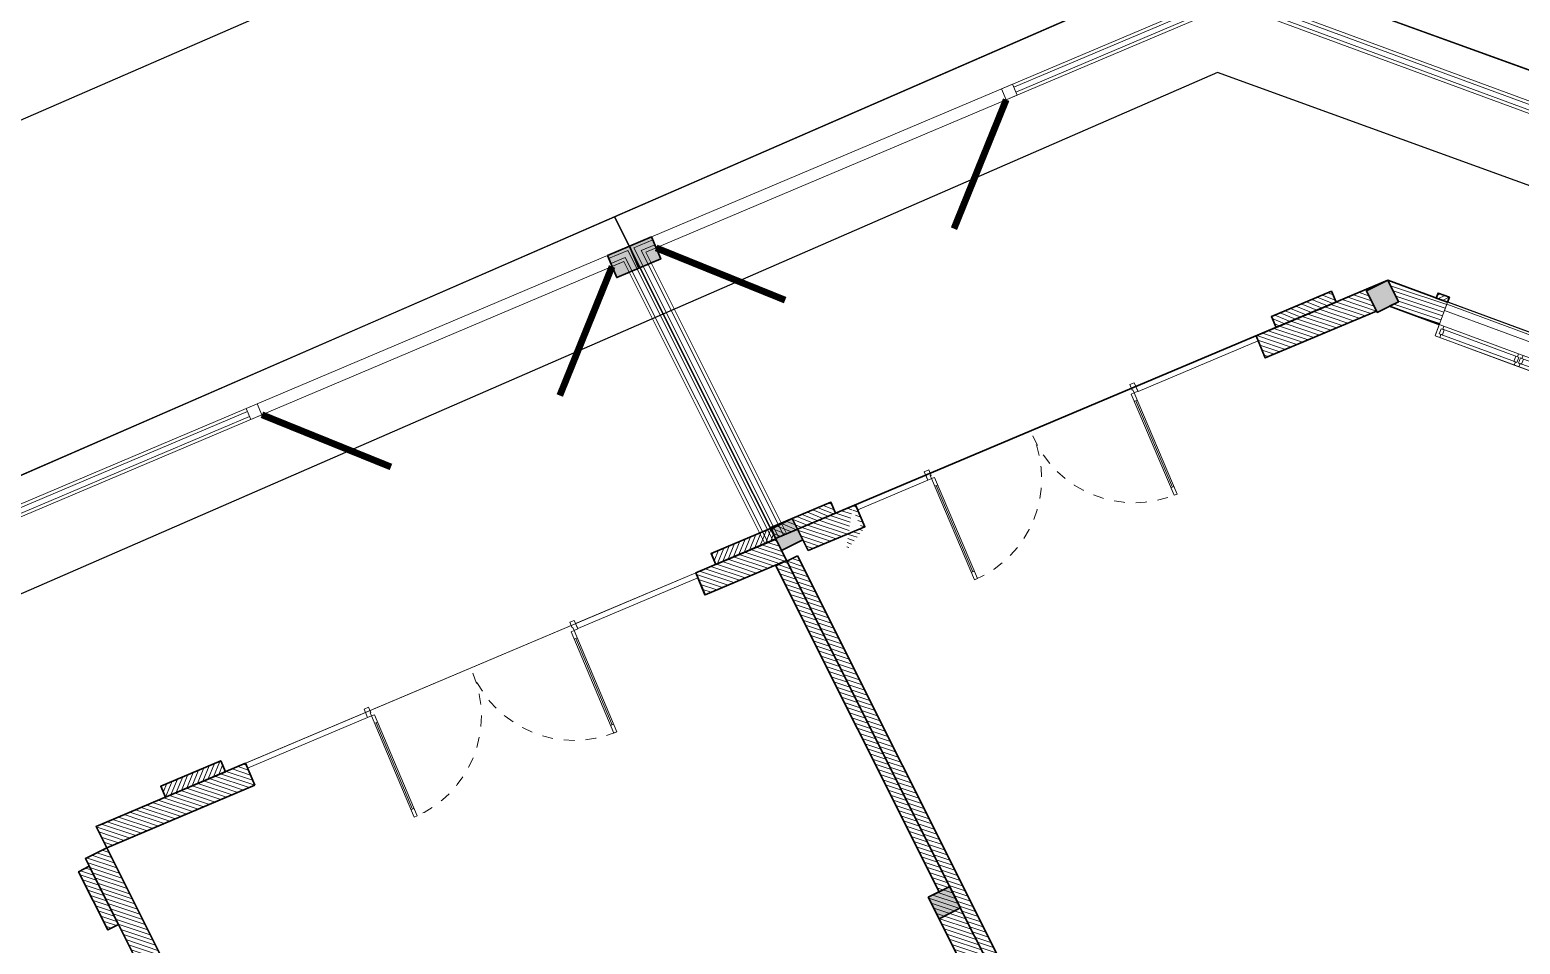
# Model space of a CAD drawing. Header units: millimetres. Extents: x 567980 to 569372, y 2065777 to 2066674.
# Drawn here: x 568753.28 to 568767, y 2066385.12 to 2066393.54 of the extents above; entities that cross this region are included whole.
import ezdxf

# ---------------------------------------------------------------- set-up
doc = ezdxf.new("R2010")
doc.units = ezdxf.units.MM
for name, pattern in [('CENTER', [3, 1.5, -0.5, 0.5, -0.5]), ('HIDDEN', [0.75, 0.5, -0.25]), ('HIDDEN2', [0.1875, 0.125, -0.0625])]:
    doc.linetypes.add(name, pattern=pattern)
for name, color, linetype, lineweight in [('A-COT VACH', 2, 'Continuous', 35), ('A-CUA', 25, 'Continuous', 5), ('A-DIM', 251, 'Continuous', 15), ('A-HATCH', 251, 'Continuous', 5), ('A-NET KHUAT', 250, 'HIDDEN', 9), ('A-NET THAY', 125, 'Continuous', 18), ('A-TUONG', 255, 'Continuous', 35), ('boDnv', 54, 'Continuous', 25)]:
    doc.layers.add(name, color=color, linetype=linetype, lineweight=lineweight)
for name, color, linetype in [('ChiaLo', 128, 'CENTER'), ('datOlienke', 42, 'Continuous'), ('LogDg', 7, 'Continuous'), ('LoLK', 6, 'Continuous'), ('QH', 7, 'Continuous'), ('QUYEN', 7, 'Continuous'), ('ViaHeS', 32, 'Continuous')]:
    doc.layers.add(name, color=color, linetype=linetype)
doc.styles.add('rms', font='romans.shx', dxfattribs={"width": 0.7, "bigfont": 'vns.shx'})
doc.linetypes.add('ADL', pattern='A,0.125,-0.15,["++",rms,S=0.5,R=0,X=0,Y=-0.2245],-1.35,1.125', length=2.75)
pattern_1 = [(45, (-102.6989716938697, 612.5000389255583), (-0.02651650429449553, 0.02651650429449554), [])]

# ---------------------------------------------------------------- blocks, each defined once
blk = doc.blocks.new('NEN')
at = {"layer": 'boDnv', "color": 10, "linetype": 'ADL', "ltscale": 0.25}
blk.add_lwpolyline([(72.79831638280302, 19.24774579564109), (66.72812056483235, 21.44971115281805), (39.9356914293021, 9.771289360476658), (37.88187469879631, 4.109497412573546), (87.29850881174207, -94.69459677976556), (93.02737425873056, -96.40448644035496), (118.3108817174798, -81.69462824007496), (120.1696500956314, -75.46695508551784)], close=True, dxfattribs=at)
at = {"layer": 'ChiaLo', "ltscale": 5}
blk.add_lwpolyline([(68.84595958469436, 4.794726529857144), (61.1799518809421, 20.1222161676269)], dxfattribs=at)
at = {"layer": 'datOlienke'}
blk.add_lwpolyline([(73.51427405397408, 20.05179308354855), (66.69417746260297, 22.52578517142683), (39.14217457803898, 10.51627646735869), (36.79527024342678, 4.046524874633178), (86.59775051113684, -95.52903383551165), (93.15612890594639, -97.48650752939284), (119.1559019099222, -82.35992848360911), (121.2410880479729, -75.37365849548951)], close=True, dxfattribs=at)
at = {"layer": 'LogDg'}
blk.add_lwpolyline([(83.76870404020883, -96.5792309276294), (34.23326156870462, 2.462409840431064, -0.4297380397587368), (38.19164890982211, 13.37456438643858), (65.73090176586993, 25.3785155445803, -0.3988576539095415), (76.08250431483611, 21.62346860952675), (124.0611970848404, -74.30559181259014, -0.3958327165186791), (120.9292391750496, -84.79899724456482), (94.94673602015246, -99.9155287486501, -0.4328364540641865)], format="xyb", close=True, dxfattribs=at)
at = {"layer": 'LoLK'}
for points in [[(73.51427405385766, 20.05179308308288), (66.69417746248655, 22.52578517072834), (61.17995188105851, 20.1222161676269), (68.84595958469436, 4.794726530089974), (78.6840776342433, 9.715238011674955)], [(61.1799518809421, 20.12221616785973), (52.91817602596711, 16.52103082183748), (60.79659027163871, 0.7688534988556057), (68.84595958469436, 4.794726530089974)]]:
    blk.add_lwpolyline(points, close=True, dxfattribs=at)
at = {"layer": 'ViaHeS'}
blk.add_lwpolyline([(73.51427405397408, 20.05179308354855), (66.69417746260297, 22.52578517142683), (39.14217457803898, 10.51627646735869), (36.79527024342678, 4.046524874633178), (86.59775051113684, -95.52903383551165), (93.15612890594639, -97.48650752939284), (119.1559019099222, -82.35992848360911), (121.2410880479729, -75.37365849548951)], close=True, dxfattribs=at)
blk = doc.blocks.new('NEN K02')
at = {"layer": 'datOlienke'}
blk.add_lwpolyline([(-109.2250195990782, 40.00000001327135), (-114.4884550359566, 35.00694465916604), (-116.0719988741912, 4.993055354803801), (-111.3354343110695, 4.656612873077393e-10), (0, 0), (4.684403043240309, 4.990029915701598), (2.785776795819402, 35.00997009314597), (-2.529820161405951, 40.00000000931323)], close=True, dxfattribs=at)
at = {"layer": 'LoLK'}
for points in [[(-109.2250195990782, 40.00000001303852), (-114.4884550352581, 35.00694465870038), (-114.8053836442996, 29.00000001350418), (-97.66771715506911, 29.00000001280569), (-97.66771715413779, 40.00000001257285)], [(-114.8053836445324, 29.00000001350418), (-115.2802269547246, 20.00000001303852), (-97.66771715506911, 20.00000001257285), (-97.66771715506911, 29.00000001280569)]]:
    blk.add_lwpolyline(points, close=True, dxfattribs=at)
blk = doc.blocks.new('cot 220')
at = {"layer": 'A-COT VACH'}
h = blk.add_hatch(color=256, dxfattribs=at)
h.dxf.hatch_style = 1
h.paths.add_polyline_path([(110.0000037951395, 109.9999999980937), (-109.9999962048605, 109.9999999980937), (-109.9999962048605, -110.0000000019063), (110.0000037951395, -110.0000000019063)])
blk.add_lwpolyline([(-109.9999962048605, -110.0000000019063), (110.0000037951395, -110.0000000019063), (110.0000037951395, 109.9999999980937), (-109.9999962048605, 109.9999999980937)], close=True, dxfattribs=at)
blk = doc.blocks.new('*U525')
for p, q in [((90.00000000000283, -99.99999999999753), (50.00000000000306, -99.99999999999864)), ((70.00000000000283, -99.99999999999804), (70.00000000003558, -1249.999999963868)), ((2709.999999927742, -99.99999999992151), (2749.999999927742, -99.99999999992048)), ((2729.999999927742, -99.99999999992096), (2729.999999927775, -1249.999999963791)), ((90.00000000003558, -1249.999999963867), (50.00000000003557, -1249.999999963868)), ((2709.999999927775, -1249.999999963791), (2749.999999927775, -1249.99999996379))]:
    blk.add_line(p, q)
for points in [[(-3.275903171773614e-12, 113.0367899566194), (59.99999999999695, 113.0367899566211), (59.99999999999901, 40.00000000000166), (49.99999999999901, 40.00000000000139), (50, 1.412869821137974e-12), (0, 0)], [(50, 1.412869821137974e-12), (90, 2.52042831050403e-12), (90.0000000000384, -1349.999999963867), (50.00000000003863, -1349.999999963869)], [(2749.999999927739, 7.945189960282032e-11), (2709.999999927739, 7.837276282288466e-11), (2709.999999927778, -1349.999999963791), (2749.999999927777, -1349.99999996379)], [(2799.999999927736, 113.0367899567004), (2739.999999927736, 113.0367899566988), (2739.999999927738, 40.00000000007918), (2749.999999927738, 40.00000000007945), (2749.999999927739, 7.945189960282032e-11), (2799.999999927739, 8.083634771452789e-11)]]:
    blk.add_lwpolyline(points, close=True)
at = {"linetype": 'HIDDEN2'}
for centre, radius, start, end in [((49.9999999996428, 5.729062678653229e-10), 1349.999999964771, 270.0000392677531, 1.752157829518596e-12), ((2749.99999992992, 2.433792621916794e-09), 1349.999999966545, 180.0000000000015, 269.9999607322504)]:
    blk.add_arc(centre, radius, start, end, dxfattribs=at)
blk = doc.blocks.new('CUA DI 4000')
at = {"layer": 'A-HATCH'}
h = blk.add_hatch(dxfattribs=at)
h.set_pattern_fill('ANSI31', color=256, scale=300.0000000000001, angle=-2.484808344893372e-17)
h.set_pattern_definition([(45.00000000000001, (-348838.7788459063, 636491.2519505024), (-26.51650429449554, 26.51650429449553), [])])
h.paths.add_polyline_path([(5600.435894966125, -109.6614079475403), (5000.435899853706, -109.5715448856354), (5000.444627642632, -0.3086378574371338), (5600.444627642632, -0.338592529296875)])
edge = h.paths.add_edge_path()
edge.add_line((599.9913150072098, -108.7586238384247), (-0.008890487428288907, -111.3012842722819))
edge.add_line((-0.008890390396118164, -111.3012845516205), (0.0002398299984633923, 1.271330010436955))
edge.add_line((0.0002397298812866211, 1.271330118179321), (600.0000294463824, -1.391148236987647))
edge.add_line((600.0000294446945, -1.391148328781128), (599.9913150024367, -108.7586241018144))
at = {"layer": 'A-CUA'}
for points, elevation in [([(800.1566737890244, 0), (1500.156673789024, 0), (1500.156673789024, 49.99999976158142), (800.1566737890244, 49.99999976158142)], -8.522721855943466e-07), ([(4800.156673789024, -2.384185791015625e-07), (3600.156673669815, 0), (3600.156673789024, 49.99999976158142), (4800.156673669815, 49.99999952316284)], -1.677126814971994e-06)]:
    blk.add_lwpolyline(points, close=True, dxfattribs=dict(at, elevation=elevation))
at = {"layer": 'A-NET THAY'}
for p, q in [((4800.156673789024, 0, -2.760926051496859e-08), (786.2704075574875, 0, 7.997907356879774e-07)), ((4800.156673789024, -2.384185791015625e-07, -1.677318519306692e-06), (800.1566737890244, 0, -8.524638899186365e-07))]:
    blk.add_line(p, q, dxfattribs=at)
at = {"layer": 'A-TUONG'}
for p, q in [((800.1566737890244, 0, -8.524638899186365e-07), (800.1566737890244, 219.5613162517548, -2.676744335732006e-08)), ((4800.156673789024, -2.384185791015625e-07, -1.677318519306692e-06), (4800.156673789024, 219.5613162517548, -2.676744324803249e-08))]:
    blk.add_line(p, q, dxfattribs=at)
blk.add_lwpolyline([(599.9999978542328, -0.05990910530090332), (1.192092895507812e-07, 0), (-0.008786559104919434, -109.9999997615814), (599.9912110567093, -110.0599086284637)], close=True, dxfattribs=at)
at = {"layer": 'A-TUONG', "elevation": 3.724310941831399e-07}
blk.add_lwpolyline([(5000.444656968117, 0.05990862846374512), (5000.435870409012, -109.9400913715363), (5600.435867905617, -110.0000002384186), (5600.444654583931, -2.384185791015625e-07), (5000.444652199745, -4.76837158203125e-07)], dxfattribs=at)
at = {"layer": 'A-CUA', "extrusion": (1.825819110754179e-10, -5.392646173562227e-10, -1), "xscale": 0.7500000000000002, "yscale": 0.7500000000000002, "zscale": -0.7500000000000004, "rotation": 180.1066326903748}
blk.add_blockref('*U525', (-1500.156673789022, 49.99999976158786, 0.01193818406199118), dxfattribs=at)
blk = doc.blocks.new('*U397')
at = {"layer": 'A-CUA', "color": 32}
for points in [[(60, -40.0000000000291), (45.00000000005821, -40), (45.00000000005821, -9.853777021760616), (0, -9.853777021760616), (0, -40), (0, -40), (0, -90.14622295855148), (0, -90.14622295855148), (0, -120.2924459269175), (45.00000000005821, -120.2924459269175), (45.00000000005821, -90.14622295855148), (60, -90.14622295855148)], [(30, -90.14622295858058), (59.99999999994179, -90.14622295858058), (60, -40.0000000000291), (29.99999999994179, -40.0000000000291)], [(792.4998770214532, -90.14622295858058), (762.4998770215115, -90.14622295858058), (762.4998770214532, -40.0000000000291), (792.4998770215115, -40.0000000000291)], [(822.4998770214237, -90.14622295858058), (807.4998770213946, -90.14622295858058), (807.4998770213364, -40.0000000000291), (822.4998770214528, -40.0000000000291), (822.4998770214528, -9.853777021760616), (777.499877021395, -9.853777021760616), (777.4998770213659, -40.0000000000291), (792.4998770215115, -40.0000000000291), (792.4998770214532, -90.14622295858058), (777.499877021395, -90.14622295858058), (777.499877021395, -120.2924459269175), (822.4998770214528, -120.2924459269175)], [(807.4998770213946, -90.14622295858058), (837.4998770213364, -90.14622295858058), (837.4998770213946, -40.0000000000291), (807.4998770213364, -40.0000000000291)], [(1539.999754042848, -40.0000000000291), (1554.99975404279, -40), (1554.99975404279, -9.853777021760616), (1599.999754042848, -9.853777021760616), (1599.999754042848, -40), (1599.999754042848, -40), (1599.999754042848, -90.14622295855148), (1599.999754042848, -90.14622295855148), (1599.999754042848, -120.2924459269175), (1554.99975404279, -120.2924459269175), (1554.99975404279, -90.14622295855148), (1539.999754042848, -90.14622295855148)], [(1569.999754042848, -90.14622295858058), (1539.999754042906, -90.14622295858058), (1539.999754042848, -40.0000000000291), (1569.999754042906, -40.0000000000291)]]:
    blk.add_lwpolyline(points, close=True, dxfattribs=at)
at = {"layer": 'A-CUA', "color": 37, "lineweight": -2}
for points in [[(45.00000000005821, -9.853777021760616), (777.499877021395, -9.853777021760616), (777.499877021395, -40), (45.00000000005821, -40)], [(45.00000000005821, -90.14622295855148), (777.499877021395, -90.14622295855148), (777.499877021395, -120.2924459269175), (45.00000000005821, -120.2924459269175)], [(1554.99975404279, -9.853777021760616), (822.4998770214528, -9.853777021760616), (822.4998770214528, -40), (1554.99975404279, -40)], [(1554.99975404279, -90.14622295855148), (822.4998770214528, -90.14622295855148), (822.4998770214528, -120.2924459269175), (1554.99975404279, -120.2924459269175)]]:
    blk.add_lwpolyline(points, close=True, dxfattribs=at)
blk = doc.blocks.new('phào cửa')
at = {"layer": 'A-HATCH'}
h = blk.add_hatch(dxfattribs=at)
h.set_pattern_fill('ANSI31', color=256, scale=250)
h.set_pattern_definition([(45, (-237697.4602021521, 7620.008552273051), (-22.09708691207961, 22.09708691207961), [])])
h.paths.add_polyline_path([(3.222521627321839e-08, 0), (3.222521627321839e-08, 110), (-49.99999996777478, 110), (-49.99999996778206, 5.820766091346741e-11)])
at = {"layer": 'A-TUONG'}
blk.add_lwpolyline([(3.222521627321839e-08, 0), (3.222521627321839e-08, 110), (-49.99999996777478, 110), (-49.99999996778206, 5.820766091346741e-11)], close=True, dxfattribs=at)
blk = doc.blocks.new('CUA SO GOC CHEO 1600')
blk.add_wipeout([(0.0757655368123551, 329.9999721517279), (0, -2.7284841053187847e-12), (1599.9999999999422, 0.4386688603744915), (1600.075467923581, 329.5734586515823)]).dxf.layer = 'A-NET KHUAT'
at = {"layer": 'A-DIM'}
blk.add_lwpolyline([(0.02755123242968693, 79.9999952204198), (0.006887808034662157, 19.99999877857044), (1600.006887808151, 20.43866763898041), (1600.02755123243, 80.4386640808334)], close=True, dxfattribs=at)
at = {"layer": 'A-NET THAY'}
blk.add_lwpolyline([(0.07576588401570916, 329.9999721517306), (1600.075614810747, 329.9999721517306), (1600, 0.4386688604208757), (0, 0)], close=True, dxfattribs=at)
at = {"layer": 'A-CUA', "rotation": 359.9802678828873}
blk.add_blockref('*U397', (0.07915943034458905, 339.8537485890192, 1.520181355928325e-06), dxfattribs=at)
at = {"layer": 'A-TUONG', "rotation": 90.00845851323635}
blk.add_blockref('phào cửa', (0, 0), dxfattribs=at)
at = {"layer": 'A-TUONG', "xscale": -1, "rotation": 269.9915414867637}
blk.add_blockref('phào cửa', (1600, 0.4386688604208757), dxfattribs=at)
blk = doc.blocks.new('CUA DI T1')
at = {"layer": 'A-HATCH'}
h = blk.add_hatch(dxfattribs=at)
h.set_pattern_fill('ANSI31', color=256, scale=300.0000000000001, angle=-6.212020862233431e-18)
h.set_pattern_definition([(45.00000000000001, (-145597.4601922035, 362519.8403408527), (-26.51650429449553, 26.51650429449553), [])])
h.paths.add_polyline_path([(-6100.435858845711, -109.4824748039246), (-5500.435890555382, -109.0540196895599), (-5500.444618344307, 0.2088873386383057), (-6100.444591403008, -0.1596593856811523)])
edge = h.paths.add_edge_path()
edge.add_line((-599.9913058280945, -108.2410988807678), (0.008899666367142345, -110.7837593562586))
edge.add_line((0.008899688720703125, -110.7837595939636), (-0.0002305238625565573, 1.788854968094455))
edge.add_line((-0.0002306699752807617, 1.788855075836182), (-600.0000203866613, -0.8736232376972906))
edge.add_line((-600.0000202655792, -0.8736233711242676), (-599.9913058307716, -108.2410991441581))
at = {"layer": 'A-CUA'}
for points, elevation in [([(-5300.156664609909, 0.5175247192382812), (-4100.156664609909, 0.5175249576568604), (-4100.156664729118, 50.51752471923828), (-5300.156664609909, 50.51752495765686)], -2.339947853743918e-06), ([(-800.1566647291183, 0.5175249576568604), (-2000.156664729118, 0.5175247192382812), (-2000.156664729118, 50.51752471923828), (-800.1566646099091, 50.51752495765686)], -2.33994785385494e-06)]:
    blk.add_lwpolyline(points, close=True, dxfattribs=dict(at, elevation=elevation))
at = {"layer": 'A-NET THAY'}
for p, q in [((-5300.156664609909, 0.5175251960754395, -6.902385950441348e-07), (-786.2703984975815, 0.5175249576568604, -6.90238594960868e-07)), ((-5300.156664609909, 0.5175247192382812, -2.33994785373004e-06), (-800.1566646099091, 0.5175249576568604, -2.339947853716162e-06))]:
    blk.add_line(p, q, dxfattribs=at)
at = {"layer": 'A-TUONG'}
for p, q in [((-5300.156664609909, 0.5175247192382812, -2.33994785373004e-06), (-5300.156664609909, 220.0788414478302, -6.902385949469902e-07)), ((-800.1566646099091, 0.5175249576568604, -2.339947853716162e-06), (-800.1566646099091, 220.078840970993, -1.515093224324637e-06))]:
    blk.add_line(p, q, dxfattribs=at)
at = {"layer": 'A-TUONG', "elevation": -1.618347334891856e-07}
blk.add_lwpolyline([(-5500.444647789001, 0.5774335861206055), (-5500.435861110687, -109.4225659370422), (-6100.435858845711, -109.4824748039246), (-6100.444645285606, 0.5175247192382812), (-5500.444643139839, 0.5175247192382812)], dxfattribs=at)
at = {"layer": 'A-TUONG', "elevation": -1.523752519855259e-06}
blk.add_lwpolyline([(-599.9999885559082, 0.457615852355957), (9.059906005859375e-06, 0.5175249576568604), (0.008795738220214844, -109.482474565506), (-599.991201877594, -109.5423836708069)], close=True, dxfattribs=at)
at = {"layer": 'A-CUA', "extrusion": (-2.781895722332563e-13, -5.449584847047524e-10, -1), "xscale": 0.7500000000000021, "yscale": 0.7500000000000021, "zscale": -0.7500000000000019, "rotation": 180.059778475144}
blk.add_blockref('*U525', (4100.129438400269, 52.70850634569216, -0.1041272372908812), dxfattribs=at)
blk = doc.blocks.new('A$C1a95cbaf')
at = {"layer": 'A-HATCH'}
h = blk.add_hatch(dxfattribs=at)
h.set_pattern_fill('ANSI31', color=256, scale=300)
h.set_pattern_definition([(45, (-121341.8622845516, 350750.0096866579), (-26.51650429449553, 26.51650429449553), [])])
h.paths.add_polyline_path([(109.9986200973799, 600.0096868644468), (0.02128792818984948, 600.0009020250291), (0.08119684536359273, 0.08961506490595639), (109.9986201197316, 0.09839511895552278)])
at = {"layer": 'A-TUONG', "elevation": -3.299418517631813e-06}
blk.add_lwpolyline([(110.0585290164163, 0.009689248632639647), (0.05852936845622025, 0.0009026157204061747), (-0.001379550580168143, 600.0009002231527), (109.9986200973799, 600.0096868558321)], close=True, dxfattribs=at)
blk = doc.blocks.new('cum dh a3.3.1.6.7')
at = {"layer": 'A-HATCH'}
h = blk.add_hatch(dxfattribs=at)
h.set_pattern_fill('ANSI31', color=256, scale=0.3, angle=-1.272221872585407e-14)
h.set_pattern_definition([(45, (-127.6989716938697, 525.0000391579233), (-0.02651650429449553, 0.02651650429449554), [])])
h.paths.add_polyline_path([(17.39848850807175, -0.2199608420487493), (17.88848850806244, -0.2199608420487493), (17.88848850829527, -2.279960725456476), (17.77848850842565, -2.279960725223646), (17.77848850819282, -8.239960725186393), (17.88848850829527, -8.239960725186393), (17.88848849874921, -11.59980110311881), (17.99848849885166, -11.59980110335164), (17.99848850793205, 3.91579233109951e-05), (17.39848850783892, 3.91579233109951e-05)])
h.paths.add_polyline_path([(12.69517089100555, -11.93622459075414), (11.21848851721734, -12.02988943294622), (11.21848851698451, -12.24996084207669), (12.70882317167707, -12.15536104771309)])
h.paths.add_polyline_path([(11.21848851698451, -12.02996084210463), (11.21848850743845, -7.909960839664564), (10.99848850769922, -7.909960839897394), (10.99848851677962, -12.02996084210463)])
h = blk.add_hatch(dxfattribs=at)
h.set_pattern_fill('ANSI31', color=256, scale=0.3, angle=-1.272221872585407e-14)
h.set_pattern_definition(pattern_1)
h.paths.add_polyline_path([(18.1084885080345, -11.58980099484324), (18.10848851292394, -7.279960842104629), (18.21848851349205, -7.279960842104629), (18.21848851325922, -0.2199609584640712), (22.37848851270974, -0.2199609579984099), (22.37848851247691, 3.904127515852451e-05), (17.99848851305433, 3.904150798916817e-05), (17.99848850793205, -11.58980099507608)])
h = blk.add_hatch(dxfattribs=at)
h.set_pattern_fill('ANSI31', color=256, scale=0.3, angle=-1.272221872585407e-14)
h.set_pattern_definition(pattern_1)
h.paths.add_polyline_path([(23.88359347893856, -11.22370227961801), (22.77448375849053, -11.29524656594731), (22.78864728310145, -11.51435057423078), (23.88359347893856, -11.44416003650986)])
h.paths.add_polyline_path([(18.21848850790411, -11.58980099507608), (18.78281507291831, -11.55327971535735), (18.7969785972964, -11.77238372270949), (18.21905893296935, -11.80976417870261)])
h.paths.add_polyline_path([(24.10359347867779, -11.20996065088548), (24.10359347867779, -11.42996065039188), (25.99848852166906, -9.4114360131789), (25.99848852213472, -7.059960842365399), (25.77848852192983, -7.059960841899738), (25.778488521697, -9.324352815980092), (24.00836945860647, -11.20996065088548)])
edge = h.paths.add_edge_path()
edge.add_line((18.54214213765226, -11.45142256445251), (18.54214213765226, -11.43802214204334))
edge.add_line((18.75200898153707, -11.53423419198953), (18.75200898153707, -11.75436554872431))
h = blk.add_hatch(dxfattribs=at)
h.set_pattern_fill('ANSI31', color=256, scale=0.3, angle=-1.272221872585407e-14)
h.set_pattern_definition([(45, (-127.6989717029501, 524.6100391580258), (-0.02651650429449553, 0.02651650429449554), [])])
h.paths.add_polyline_path([(17.99848849885166, -11.5995814553462), (17.1860968330875, -11.65058618807234), (17.19973852229305, -11.86986139253713), (17.99848849885166, -11.81980110309087)])
at = {"layer": 'A-TUONG'}
for points in [[(17.39848850807175, -0.2199608420487493), (17.88848850806244, -0.2199608420487493), (17.88848850829527, -2.279960725456476), (17.77848850842565, -2.279960725223646), (17.77848850819282, -8.239960725186393), (17.88848850829527, -8.239960725186393), (17.88848849874921, -11.59980110311881), (17.99848849885166, -11.59980110335164), (17.99848850793205, 3.91579233109951e-05), (17.39848850783892, 3.91579233109951e-05)], [(24.10359347867779, -11.20996065088548), (24.10359347867779, -11.42996065039188), (25.99848852166906, -9.4114360131789), (25.99848852213472, -7.059960842365399), (25.77848852192983, -7.059960841899738), (25.778488521697, -9.324352815980092), (24.00836945860647, -11.20996065088548)], [(24.10359347867779, -11.42996065039188), (22.78868141607381, -11.51487860409543), (22.77448375849053, -11.29524656594731), (23.88359347893856, -11.22370227961801), (23.88359347893856, -11.42996065714397)], [(18.21848850790411, -11.58980099507608), (18.78281507291831, -11.55327971535735), (18.7969785972964, -11.77238372270949), (18.21848850790411, -11.80980107421055)]]:
    blk.add_lwpolyline(points, close=True, dxfattribs=at)
for points in [[(18.1084885080345, -11.58980099484324), (18.10848851292394, -7.279960842104629), (18.21848851349205, -7.279960842104629), (18.21848851325922, -0.2199609584640712), (22.37848851270974, -0.2199609579984099), (22.37848851247691, 3.904127515852451e-05), (17.99848851305433, 3.904150798916817e-05), (17.99848850793205, -11.58980099507608), (18.1084885080345, -11.58980099484324)], [(11.21848851698451, -12.02996084210463), (11.21848850743845, -7.909960839664564), (10.99848850769922, -7.909960839897394), (10.99848851677962, -12.02996084210463), (11.21848851698451, -12.02996084210463)], [(24.10359347867779, -11.42996065039188), (17.9984885128215, -11.82400038070045)]]:
    blk.add_lwpolyline(points, dxfattribs=at)
for points, elevation in [([(17.99848849885166, -11.5995814553462), (17.1860968330875, -11.65058618807234), (17.19973852229305, -11.86986139253713), (17.99848849885166, -11.81980110309087)], -3.5181664000258e-10), ([(12.69517089100555, -11.93622459075414), (11.21848851721734, -12.02988943294622), (11.21848851698451, -12.24996084207669), (12.70882317167707, -12.15536104771309)], -1.297892618520261e-09)]:
    blk.add_lwpolyline(points, close=True, dxfattribs=dict(at, elevation=elevation))
at = {"layer": 'A-COT VACH', "yscale": 0.001, "zscale": 0.001, "rotation": 359.9999999999999}
for p, xscale in [((17.88848850433715, -8.129960725316778), 0.001), ((23.99359348253347, -11.31996065704152, 1.437942153409834e-09), -0.001), ((18.10848851199262, -11.80980103765614), -0.001)]:
    blk.add_blockref('cot 220', p, dxfattribs=dict(at, xscale=xscale))
at = {"layer": 'A-DIM', "xscale": -0.0009999999999999998, "yscale": 0.0009999999999999998, "zscale": 0.001, "rotation": 3.634663207481091}
blk.add_blockref('CUA DI T1', (11.91030878387392, -12.20660290471278), dxfattribs=at)
at = {"layer": 'A-TUONG', "xscale": 0.001, "yscale": 0.001, "zscale": 0.001}
for name, p, rotation in [('CUA DI 4000', (17.9984885128215, -11.82400045963004), 3.698620827714848), ('A$C1a95cbaf', (10.88842998817563, -11.94997053151019, 1.297892618831969e-09), 359.9999999999999)]:
    blk.add_blockref(name, p, dxfattribs=dict(at, rotation=rotation))
at = {"layer": 'A-TUONG', "xscale": -0.001, "yscale": 0.001, "zscale": 0.001, "rotation": 46.80944021373436}
blk.add_blockref('CUA SO GOC CHEO 1600', (25.59874260658398, -9.837583449669182, -3.469382474416535e-08), dxfattribs=at)
blk = doc.blocks.new('MBT1K02')
at = {"layer": 'LoLK', "xscale": -1, "rotation": 270}
blk.add_blockref('cum dh a3.3.1.6.7', (-99.66771715669893, 11.00000001257285), dxfattribs=at)
at = {"layer": 'LoLK'}
blk.add_blockref('NEN K02', (-4.656612873077393e-10, 0), dxfattribs=at)
blk = doc.blocks.new('rkg3')
at = {"layer": 'A-NET THAY'}
for points in [[(9000.000000566244, -2000.000000011642), (9000.000000502914, -3.539025783538818e-07), (0, 0), (3.632158041000366e-07, -17402.80707404017), (9000.000001046807, -16833.59753766097), (9000.000000949949, -13827.60353500699)], [(8970.000000566244, -2000.000000010477), (8970.000000502914, -30.00000035273843), (30, -30.00000000116415), (30.00000036135316, -17370.8497688924), (5175.743503795937, -17045.40462737111)], [(8920.000000568107, -2000.000000008615), (8920.00000050664, -80.00000035064295), (80, -80.00000000325963), (80.00000036135316, -17317.58759364649), (5172.587534224615, -16995.50432821293)], [(8890.000000568107, -2000.000000007451), (8890.00000050664, -110.0000003494788), (110.0000000018626, -110.0000000044238), (110.0000003613532, -17285.63028849871), (8890.000001043081, -16730.3347630077), (8890.000000949949, -13834.34076035395)], [(8775.389133436605, -16767.6433251244), (8920.000001043081, -16758.49733791314), (8920.000000949949, -13832.66317533003)], [(8778.545103007928, -16817.54362428235), (8970.000001046807, -16805.43496275553), (8970.000000949949, -13829.50090012816)]]:
    blk.add_lwpolyline(points, dxfattribs=at)
blk.add_lwpolyline([(5177.637085538357, -17075.34480686579), (5287.417743688449, -17068.40167380776), (5280.474610630423, -16958.62101566), (5170.693952482194, -16965.56414871826)], close=True, dxfattribs=at)
at = {"layer": 'QUYEN'}
for points in [[(8773.49555169046, -16737.70314562949, 62.4999999999762, 62.4999999999762, 0), (7811.850681032985, -15890.46217188635, 0, 0, 0.1927387260089142), (7525.988072741777, -16816.60238492815, 0, 0, 1.782881781543536)], [(5280.474610630423, -16958.62101566, 62.4999999999762, 62.4999999999762, 0), (6127.715584307909, -15996.97614494571, 0, 0, -0.1927387260089142), (6527.982089580968, -16879.72177636507, 0, 0, -1.782881781543536)]]:
    blk.add_lwpolyline(points, format="xyseb", dxfattribs=at)
at = {"layer": 'A-COT VACH', "rotation": 3.618880424124619}
blk.add_blockref('cot 220', (8883.276206053793, -16730.76001280895), dxfattribs=at)
blk = doc.blocks.new('rkg4')
at = {"layer": 'A-NET THAY'}
for points in [[(4.470348358154297e-07, -13827.60353464281), (5.438923835754395e-07, -16833.59753755307), (6009.970084756613, -16453.49394999737), (11000.00000015646, -11137.89699293872), (10999.99999998137, -1.00713805295527e-07), (0, -2.460001269355416e-07), (6.426125764846802e-08, -2000)], [(3820.469334402122, -16561.91008863728), (5996.225200431421, -16424.30331210847), (10970.00000015646, -11126.02201144501), (10969.9999999823, -30.00000010110671), (30.00000000093132, -30.00000024560723), (30.00000006426126, -1999.999999999112)], [(3817.31336481683, -16512.00978948013), (5973.317059887573, -16375.65224896051), (10920.00000015553, -11106.2303756216), (10919.9999999823, -80.0000001017761), (80.00000000279397, -80.00000024493784), (80.00000006519258, -1999.999999997643)], [(110.0000004470348, -13820.64652919267), (110.0000005401671, -16716.4207520052), (5959.572175562382, -16346.46161107162), (10890.00000015553, -11094.35539412788), (10889.99999998324, -110.000000102169), (110.0000000037253, -110.0000002445449), (110.0000000651926, -1999.999999996755)], [(30.00000044703484, -13825.70616952004), (30.00000054296106, -16801.64023240363), (217.6677352031693, -16789.77109192319)], [(80.00000044703484, -13822.54389431544), (80.00000054109842, -16748.37805715464), (214.5117656188086, -16739.87079276597)]]:
    blk.add_lwpolyline(points, dxfattribs=at)
blk.add_lwpolyline([(3822.362916107289, -16591.85026741176), (3712.582257959992, -16598.79340049785), (3705.639124874026, -16489.01274235206), (3815.419783020392, -16482.06960926586)], close=True, dxfattribs=at)
at = {"layer": 'QUYEN'}
for points in [[(3705.639124874026, -16489.01274235206, 62.4999999999762, 62.4999999999762, 0), (2743.994254003279, -15641.7717688535, 0, 0, 0.1927387260089142), (2458.131645943969, -16567.91198196771, 0, 0, 1.782881781543536)], [(212.6181838689372, -16709.93061327175, 62.4999999999762, 62.4999999999762, 0), (1059.859157303348, -15748.28574234198, 0, 0, -0.1927387260089142), (1460.125662798993, -16631.0313736597, 0, 0, -1.782881781543536)]]:
    blk.add_lwpolyline(points, format="xyseb", dxfattribs=at)
at = {"layer": 'A-COT VACH', "xscale": -1, "rotation": 3.618880438867214}
blk.add_blockref('cot 220', (102.8375295093283, -16716.8737461165), dxfattribs=at)
blk = doc.blocks.new('CUM CONG A3-A3.1-A6-A7')
at = {"layer": 'QH', "xscale": 0.001, "yscale": 0.001, "zscale": 0.001}
for name, p in [('rkg3', (20.00000000919681, -4.656612873077393e-10)), ('rkg4', (29.00000000919681, -9.313225746154785e-10))]:
    blk.add_blockref(name, p, dxfattribs=at)
blk = doc.blocks.new('MB CONG KHU A')
at = {"layer": 'LoLK', "xscale": -0.9999999999999997, "rotation": 206.5720922919692}
blk.add_blockref('CUM CONG A3-A3.1-A6-A7', (-4.489534248365089, 122.8721091004554), dxfattribs=at)

msp = doc.modelspace()

# ---------------------------------------------------------------- block references
at = {"layer": 'boDnv'}
msp.add_blockref('NEN', (568697.4807461541, 2066371.697269554), dxfattribs=at)

# ---------------------------------------------------------------- next in the draw order: block references
at = {"layer": 'LoLK', "rotation": 296.5718179020918}
msp.add_blockref('MBT1K02', (568784.0784966609, 2066276.168235795), dxfattribs=at)

# ---------------------------------------------------------------- next in the draw order: block references
at = {"layer": 'LoLK'}
msp.add_blockref('MB CONG KHU A', (568744.8793870007, 2066240.647631037), dxfattribs=at)

doc.saveas('drawing.dxf')
